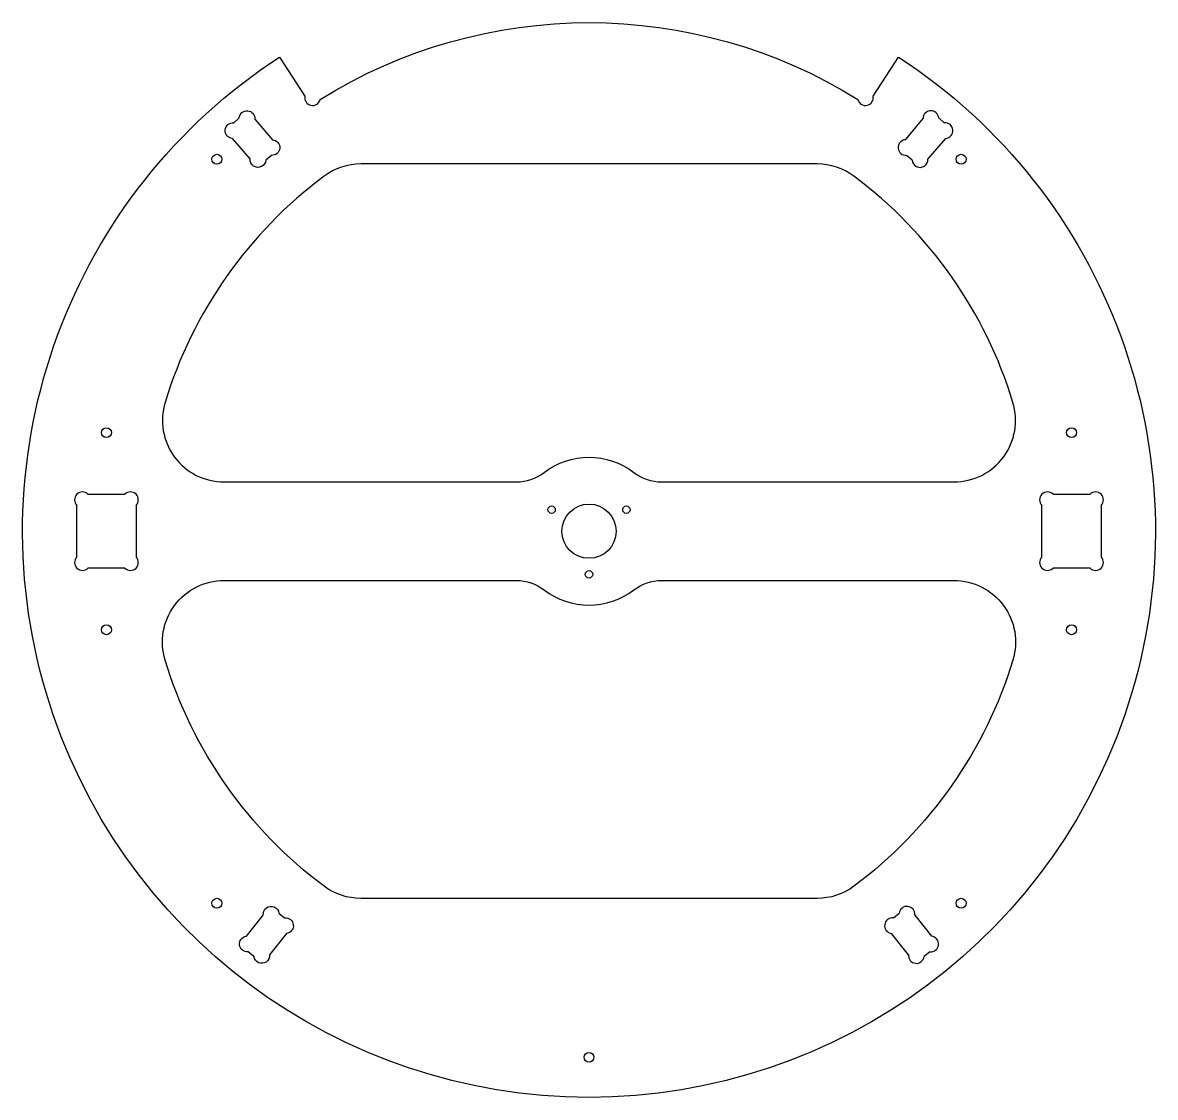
# Model space of a CAD drawing. Header units: millimetres. Extents: x -230 to 230, y -230 to 206.
import ezdxf

# ---------------------------------------------------------------- set-up
doc = ezdxf.new("R2010")
doc.units = ezdxf.units.MM
doc.header["$MEASUREMENT"] = 0

msp = doc.modelspace()

# ---------------------------------------------------------------- linework, layer by layer
for p, q in [((128.36, 158.87), (135.51, 167.46)), ((141.87, 167.7), (144.14, 165.76)), ((144.63, 159.41), (137.47, 151.06)), ((131.12, 150.58), (128.85, 152.52)), ((-203.24, 15), (-188.25, 15)), ((188.25, 15), (203.24, 15)), ((-207.74, -10.5), (-207.74, 10.5)), ((-183.74, 10.5), (-183.74, -10.5)), ((183.74, -10.5), (183.74, 10.5)), ((207.74, 10.5), (207.74, -10.5)), ((-188.25, -15), (-203.24, -15)), ((203.24, -15), (188.25, -15)), ((123.46, -156.92), (125.79, -155.05)), ((132.12, -155.76), (138.99, -164.35)), ((129.61, -171.84), (122.75, -163.25)), ((138.28, -170.68), (135.94, -172.54))]:
    msp.add_line(p, q)
for points in [[(125.55, 192.41, -3.36247), (-125.55, 192.41), (-115.24, 176.61, 0.989264), (-109.02, 175.23, -0.285689), (109.02, 175.23, 0.989264), (115.24, 176.61)], [(-128.36, 158.87, -1), (-128.85, 152.52), (-131.12, 150.58, -1), (-137.47, 151.06), (-144.63, 159.41, -1), (-144.14, 165.76), (-141.87, 167.7, -1), (-135.52, 167.22)], [(29.5, 20), (148.06, 20, 0.503528), (171.97, 52.27, 0.16003), (107.48, 144.06, 0.161633), (92.53, 149.03), (-92.53, 149.03, 0.161633), (-107.48, 144.06, 0.16003), (-171.97, 52.27, 0.503528), (-148.06, 20), (-29.5, 20, 0.164906), (-18.24, 23.81, -0.339032), (18.24, 23.81, 0.164906)], [(171.97, -52.27, -0.16003), (107.48, -144.06, -0.161633), (92.53, -149.03), (-92.53, -149.03, -0.161633), (-107.48, -144.06, -0.16003), (-171.97, -52.27, -0.503528), (-148.06, -20), (-29.5, -20, -0.164906), (-18.24, -23.81, 0.339032), (18.24, -23.81, -0.164906), (29.5, -20), (148.06, -20, -0.503528)], [(-132.12, -155.76, -1), (-125.79, -155.05), (-123.46, -156.92, -1), (-122.75, -163.25), (-129.61, -171.84, -1), (-135.94, -172.54), (-138.28, -170.68, -1), (-138.99, -164.35)]]:
    msp.add_lwpolyline(points, format="xyb", close=True)
for centre, radius in [((-150.96, 150.96), 2), ((150.96, 150.96), 2), ((-195.74, 40), 2), ((195.74, 40), 2), ((-15.16, 8.75), 1.5), ((0, 0), 11), ((15.16, 8.75), 1.5), ((0, -17.5), 1.5), ((-195.74, -40), 2), ((195.74, -40), 2), ((-150.96, -150.96), 2), ((150.96, -150.96), 2), ((0, -213.49), 2)]:
    msp.add_circle(centre, radius)
for centre, start, end in [((138.69, 167.46), 4.3806, 180), ((144.38, 162.58), -85.6194, 94.3806), ((128.6, 155.7), 94.3806, 274.3806), ((134.29, 150.82), -175.6194, 4.3806), ((-205.49, 12.75), 45, 225), ((-186, 12.75), -45, 135), ((185.99, 12.75), 45, 225), ((205.49, 12.75), -45, 135), ((-205.49, -12.75), 135, 315), ((-186, -12.75), -135, 45), ((185.99, -12.75), 135, 315), ((205.49, -12.75), -135, 45), ((128.96, -155.41), -6.3767, 173.6233), ((123.1, -160.08), 83.6233, 263.6233), ((138.63, -167.51), -96.3767, 83.6233), ((132.78, -172.19), 173.6233, 353.6233)]:
    msp.add_arc(centre, 3.18, start, end)

doc.saveas('drawing.dxf')
